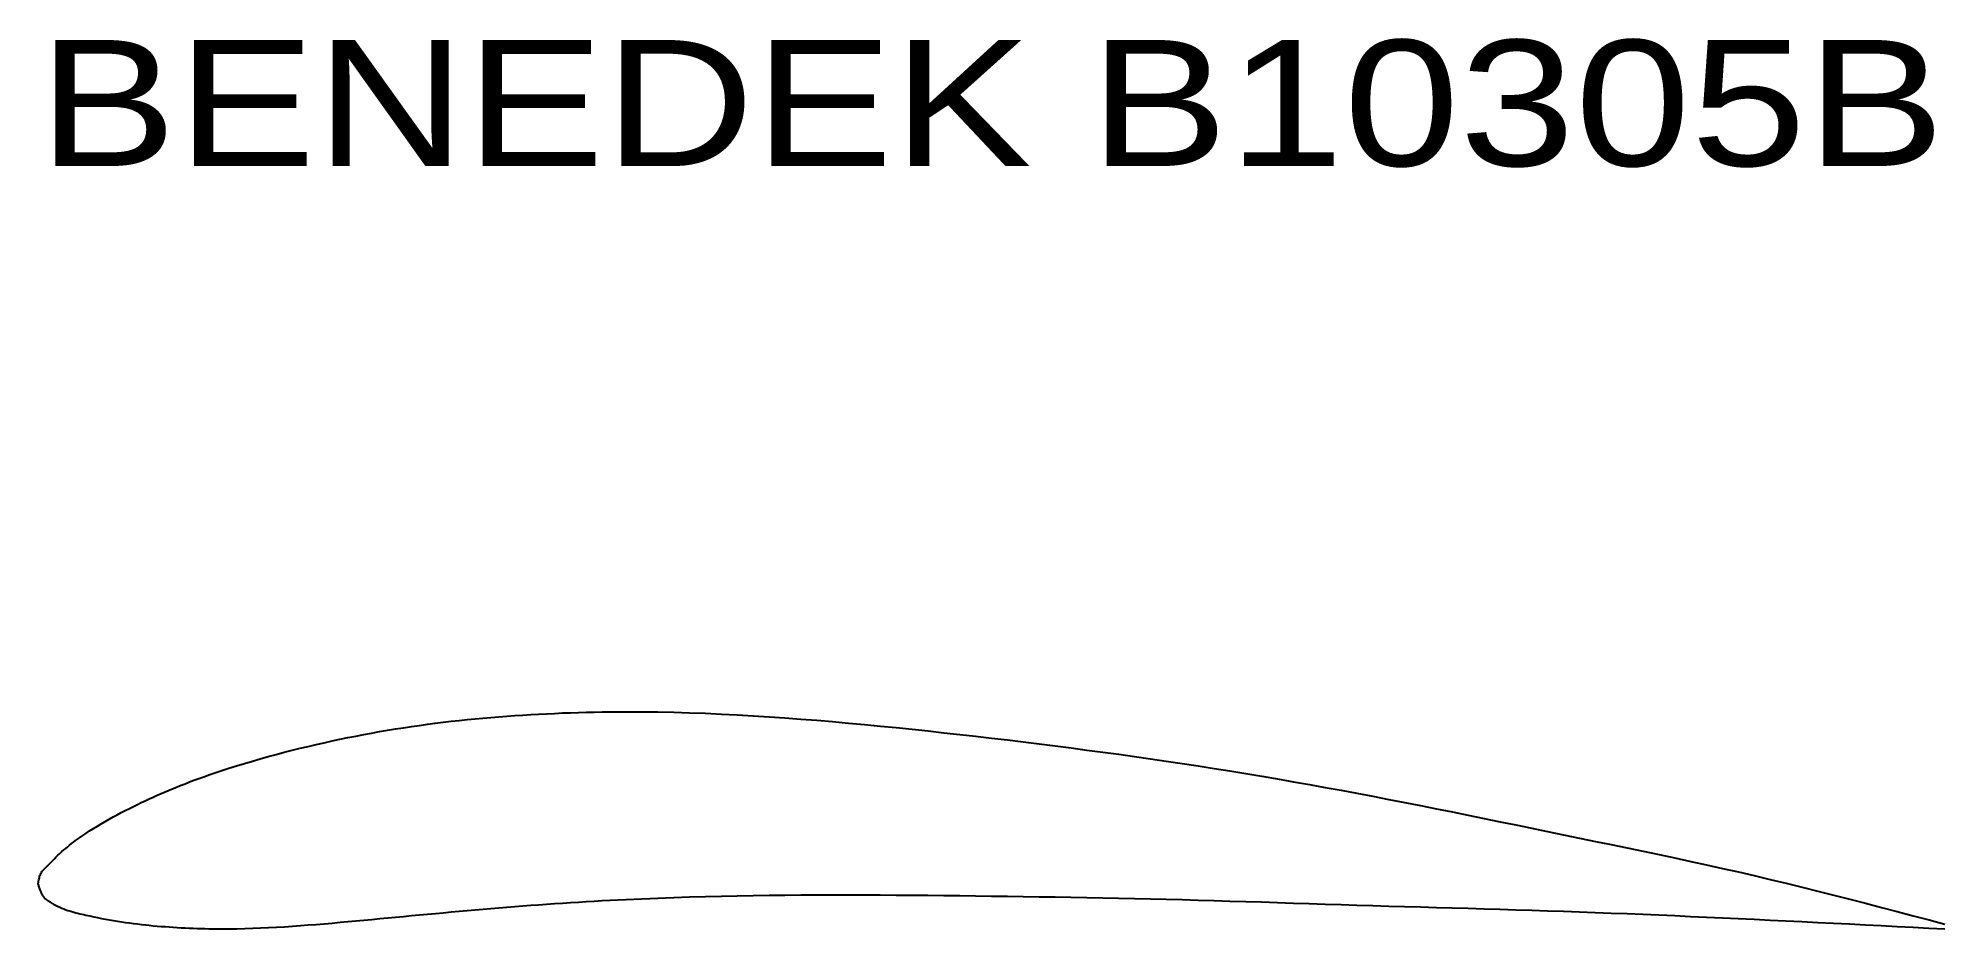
# Model space of a CAD drawing. Extents: x 0.03 to 6.03, y 0.34 to 3.14.
import ezdxf
from ezdxf.enums import TextEntityAlignment as Align

# ---------------------------------------------------------------- set-up
doc = ezdxf.new("R2010")
doc.units = 0
doc.layers.get('0').update_dxf_attribs({"linetype": 'CONTINUOUS'})

msp = doc.modelspace()

# ---------------------------------------------------------------- linework, layer by layer
at = {"color": 3, "linetype": 'CONTINUOUS'}
msp.add_lwpolyline([(0.0303, 0.4812), (0.0308, 0.4848), (0.0314, 0.4885), (0.0319, 0.4921), (0.0326, 0.4957), (0.0333, 0.4992), (0.0341, 0.5027), (0.0351, 0.5062), (0.0361, 0.5095), (0.0374, 0.5128), (0.0388, 0.5159), (0.0404, 0.519), (0.0423, 0.5219), (0.0431, 0.5231), (0.044, 0.5243), (0.0449, 0.5255), (0.0459, 0.5266), (0.0469, 0.5277), (0.0479, 0.5288), (0.0489, 0.5299), (0.05, 0.531), (0.051, 0.532), (0.0521, 0.5331), (0.0532, 0.5341), (0.0543, 0.5351), (0.0553, 0.5361), (0.0563, 0.537), (0.0573, 0.538), (0.0583, 0.5389), (0.0593, 0.5399), (0.0603, 0.5408), (0.0613, 0.5418), (0.0623, 0.5427), (0.0633, 0.5437), (0.0643, 0.5446), (0.0653, 0.5456), (0.0663, 0.5465), (0.0673, 0.5476), (0.0683, 0.5486), (0.0693, 0.5496), (0.0703, 0.5507), (0.0713, 0.5517), (0.0723, 0.5528), (0.0733, 0.5538), (0.0743, 0.5549), (0.0753, 0.556), (0.0763, 0.557), (0.0773, 0.5581), (0.0783, 0.5591), (0.0804, 0.5614), (0.0826, 0.5636), (0.0848, 0.5658), (0.087, 0.568), (0.0893, 0.5702), (0.0915, 0.5723), (0.0938, 0.5745), (0.096, 0.5766), (0.0983, 0.5787), (0.1006, 0.5808), (0.1029, 0.5829), (0.1053, 0.5849), (0.1112, 0.5901), (0.1172, 0.5951), (0.1233, 0.6001), (0.1294, 0.605), (0.1356, 0.6099), (0.1418, 0.6146), (0.1481, 0.6193), (0.1544, 0.624), (0.1608, 0.6286), (0.1673, 0.6331), (0.1737, 0.6375), (0.1803, 0.6419), (0.1923, 0.6498), (0.2044, 0.6576), (0.2166, 0.6651), (0.2289, 0.6726), (0.2413, 0.6798), (0.2538, 0.6869), (0.2664, 0.6939), (0.279, 0.7008), (0.2917, 0.7075), (0.3045, 0.7142), (0.3173, 0.7207), (0.3302, 0.7271), (0.3425, 0.7331), (0.3548, 0.739), (0.3672, 0.7449), (0.3796, 0.7506), (0.3921, 0.7563), (0.4045, 0.7619), (0.4171, 0.7674), (0.4296, 0.7728), (0.4422, 0.7782), (0.4548, 0.7834), (0.4675, 0.7886), (0.4802, 0.7937), (0.4925, 0.7985), (0.5049, 0.8033), (0.5173, 0.808), (0.5297, 0.8126), (0.5422, 0.8171), (0.5547, 0.8216), (0.5672, 0.826), (0.5798, 0.8304), (0.5923, 0.8346), (0.6049, 0.8388), (0.6175, 0.843), (0.6301, 0.8471), (0.6548, 0.8549), (0.6796, 0.8624), (0.7044, 0.8698), (0.7292, 0.877), (0.7542, 0.8839), (0.7792, 0.8907), (0.8042, 0.8972), (0.8293, 0.9036), (0.8544, 0.9098), (0.8796, 0.9159), (0.9048, 0.9217), (0.9301, 0.9274), (0.9549, 0.9329), (0.9797, 0.9382), (1.0046, 0.9433), (1.0296, 0.9483), (1.0545, 0.9531), (1.0795, 0.9577), (1.1045, 0.9622), (1.1295, 0.9665), (1.1546, 0.9706), (1.1797, 0.9746), (1.2048, 0.9784), (1.23, 0.982), (1.2549, 0.9854), (1.2798, 0.9887), (1.3047, 0.9917), (1.3297, 0.9946), (1.3547, 0.9974), (1.3796, 1), (1.4047, 1.0024), (1.4297, 1.0047), (1.4547, 1.0069), (1.4798, 1.0089), (1.5048, 1.0108), (1.5299, 1.0126), (1.5549, 1.0143), (1.5798, 1.0158), (1.6048, 1.0172), (1.6298, 1.0185), (1.6548, 1.0197), (1.6798, 1.0208), (1.7048, 1.0217), (1.7298, 1.0225), (1.7548, 1.0232), (1.7798, 1.0238), (1.8048, 1.0243), (1.8298, 1.0246), (1.8798, 1.0249), (1.9299, 1.0247), (1.9799, 1.0241), (2.0299, 1.0231), (2.0799, 1.0216), (2.1299, 1.0198), (2.1799, 1.0176), (2.2299, 1.015), (2.2799, 1.0121), (2.3298, 1.009), (2.3797, 1.0055), (2.4296, 1.0018), (2.4797, 0.9978), (2.5298, 0.9937), (2.5799, 0.9893), (2.6299, 0.9846), (2.6799, 0.9798), (2.7299, 0.9749), (2.7799, 0.9697), (2.8298, 0.9644), (2.8798, 0.9589), (2.9297, 0.9534), (2.9796, 0.9477), (3.0295, 0.9418), (3.0796, 0.9359), (3.1296, 0.9298), (3.1797, 0.9237), (3.2297, 0.9174), (3.2797, 0.911), (3.3297, 0.9044), (3.3797, 0.8978), (3.4297, 0.8909), (3.4796, 0.8839), (3.5296, 0.8768), (3.5795, 0.8695), (3.6293, 0.8621), (3.6795, 0.8544), (3.7296, 0.8465), (3.7797, 0.8385), (3.8297, 0.8303), (3.8797, 0.8219), (3.9297, 0.8133), (3.9797, 0.8047), (4.0297, 0.7958), (4.0796, 0.7868), (4.1295, 0.7776), (4.1793, 0.7683), (4.2292, 0.7589), (4.2792, 0.7492), (4.3293, 0.7395), (4.3793, 0.7296), (4.4293, 0.7196), (4.4793, 0.7095), (4.5293, 0.6994), (4.5793, 0.6892), (4.6292, 0.6789), (4.6792, 0.6686), (4.7291, 0.6583), (4.7791, 0.648), (4.829, 0.6377), (4.8791, 0.6274), (4.9292, 0.6171), (4.9792, 0.6068), (5.0293, 0.5964), (5.0793, 0.586), (5.1294, 0.5755), (5.1794, 0.5649), (5.2294, 0.5541), (5.2793, 0.5432), (5.3292, 0.5321), (5.379, 0.5208), (5.4288, 0.5093), (5.479, 0.4975), (5.5292, 0.4855), (5.5793, 0.4732), (5.6293, 0.4607), (5.6793, 0.4481), (5.7293, 0.4354), (5.7792, 0.4225), (5.8291, 0.4095), (5.879, 0.3965), (5.9289, 0.3833), (5.9788, 0.3702), (6.0287, 0.357)], dxfattribs=at)
at = {"color": 1, "linetype": 'CONTINUOUS'}
msp.add_lwpolyline([(0.0303, 0.4812), (0.0311, 0.4785), (0.0319, 0.4758), (0.0327, 0.4731), (0.0336, 0.4704), (0.0344, 0.4678), (0.0354, 0.4651), (0.0363, 0.4625), (0.0374, 0.46), (0.0385, 0.4574), (0.0397, 0.4549), (0.0409, 0.4524), (0.0423, 0.45), (0.0431, 0.4486), (0.0439, 0.4473), (0.0448, 0.446), (0.0457, 0.4447), (0.0467, 0.4434), (0.0477, 0.4422), (0.0487, 0.441), (0.0497, 0.4398), (0.0508, 0.4387), (0.0519, 0.4376), (0.0531, 0.4366), (0.0543, 0.4356), (0.0552, 0.4348), (0.0562, 0.4341), (0.0572, 0.4334), (0.0581, 0.4328), (0.0591, 0.4321), (0.0602, 0.4315), (0.0612, 0.4309), (0.0622, 0.4302), (0.0632, 0.4296), (0.0642, 0.429), (0.0653, 0.4284), (0.0663, 0.4278), (0.0673, 0.4271), (0.0683, 0.4265), (0.0693, 0.4258), (0.0703, 0.4252), (0.0713, 0.4245), (0.0723, 0.4239), (0.0733, 0.4232), (0.0743, 0.4225), (0.0753, 0.4219), (0.0763, 0.4212), (0.0773, 0.4206), (0.0783, 0.42), (0.0804, 0.4187), (0.0826, 0.4174), (0.0848, 0.4162), (0.087, 0.415), (0.0892, 0.4139), (0.0915, 0.4128), (0.0937, 0.4117), (0.096, 0.4107), (0.0983, 0.4097), (0.1006, 0.4087), (0.1029, 0.4077), (0.1053, 0.4068), (0.1114, 0.4044), (0.1175, 0.4022), (0.1236, 0.4001), (0.1298, 0.3982), (0.1361, 0.3963), (0.1423, 0.3945), (0.1486, 0.3928), (0.1549, 0.3912), (0.1612, 0.3896), (0.1676, 0.3881), (0.1739, 0.3866), (0.1803, 0.3852), (0.1927, 0.3825), (0.2051, 0.3798), (0.2175, 0.3773), (0.23, 0.3748), (0.2425, 0.3725), (0.255, 0.3703), (0.2675, 0.3681), (0.28, 0.366), (0.2925, 0.3641), (0.3051, 0.3622), (0.3176, 0.3605), (0.3302, 0.3588), (0.3427, 0.3572), (0.3551, 0.3558), (0.3676, 0.3544), (0.3801, 0.3531), (0.3926, 0.3519), (0.4051, 0.3508), (0.4176, 0.3498), (0.4301, 0.3488), (0.4426, 0.3479), (0.4551, 0.3471), (0.4676, 0.3463), (0.4802, 0.3456), (0.4927, 0.345), (0.5052, 0.3444), (0.5176, 0.3439), (0.5301, 0.3434), (0.5426, 0.343), (0.5551, 0.3427), (0.5676, 0.3424), (0.5801, 0.3422), (0.5926, 0.342), (0.6051, 0.342), (0.6176, 0.3419), (0.6301, 0.342), (0.6552, 0.3423), (0.6802, 0.3428), (0.7052, 0.3436), (0.7302, 0.3446), (0.7552, 0.3458), (0.7802, 0.3472), (0.8052, 0.3487), (0.8302, 0.3504), (0.8552, 0.3522), (0.8801, 0.3541), (0.9051, 0.3561), (0.9301, 0.3582), (0.9551, 0.3603), (0.9801, 0.3625), (1.0051, 0.3647), (1.0301, 0.367), (1.0551, 0.3693), (1.0801, 0.3716), (1.1051, 0.374), (1.13, 0.3763), (1.155, 0.3787), (1.18, 0.3811), (1.205, 0.3834), (1.23, 0.3858), (1.255, 0.3881), (1.2799, 0.3905), (1.3049, 0.3928), (1.3299, 0.3951), (1.3549, 0.3973), (1.3799, 0.3995), (1.4049, 0.4017), (1.4299, 0.4039), (1.4549, 0.406), (1.4799, 0.4081), (1.5049, 0.4102), (1.5299, 0.4122), (1.5549, 0.4141), (1.5798, 0.416), (1.6048, 0.4179), (1.6298, 0.4196), (1.6548, 0.4214), (1.6798, 0.4231), (1.7048, 0.4247), (1.7298, 0.4263), (1.7548, 0.4278), (1.7798, 0.4292), (1.8048, 0.4306), (1.8298, 0.432), (1.8798, 0.4345), (1.9297, 0.4367), (1.9797, 0.4388), (2.0297, 0.4406), (2.0796, 0.4422), (2.1296, 0.4436), (2.1796, 0.4449), (2.2296, 0.4459), (2.2796, 0.4468), (2.3296, 0.4475), (2.3796, 0.4481), (2.4296, 0.4485), (2.4796, 0.4487), (2.5296, 0.4489), (2.5796, 0.4489), (2.6296, 0.4488), (2.6796, 0.4486), (2.7296, 0.4483), (2.7796, 0.448), (2.8296, 0.4475), (2.8795, 0.447), (2.9295, 0.4464), (2.9795, 0.4458), (3.0295, 0.4452), (3.0795, 0.4445), (3.1295, 0.4438), (3.1795, 0.443), (3.2295, 0.4422), (3.2794, 0.4413), (3.3294, 0.4404), (3.3794, 0.4395), (3.4294, 0.4385), (3.4794, 0.4374), (3.5294, 0.4363), (3.5793, 0.4351), (3.6293, 0.4338), (3.6793, 0.4324), (3.7293, 0.431), (3.7793, 0.4295), (3.8293, 0.4279), (3.8793, 0.4264), (3.9293, 0.4248), (3.9792, 0.4231), (4.0292, 0.4215), (4.0792, 0.4199), (4.1292, 0.4183), (4.1792, 0.4167), (4.2292, 0.4152), (4.2792, 0.4137), (4.3291, 0.4122), (4.3791, 0.4108), (4.4291, 0.4093), (4.4791, 0.4079), (4.5291, 0.4065), (4.5791, 0.405), (4.6291, 0.4035), (4.6791, 0.402), (4.729, 0.4005), (4.779, 0.3989), (4.829, 0.3972), (4.879, 0.3954), (4.929, 0.3936), (4.979, 0.3917), (5.029, 0.3897), (5.079, 0.3877), (5.129, 0.3856), (5.1789, 0.3834), (5.2289, 0.3812), (5.2789, 0.379), (5.3289, 0.3767), (5.3789, 0.3743), (5.4288, 0.372), (5.4788, 0.3696), (5.5288, 0.3672), (5.5788, 0.3647), (5.6288, 0.3623), (5.6788, 0.3598), (5.7288, 0.3573), (5.7788, 0.3547), (5.8287, 0.3522), (5.8787, 0.3497), (5.9287, 0.3471), (5.9787, 0.3445), (6.0287, 0.342)], dxfattribs=at)

# ---------------------------------------------------------------- texts
at = {"color": 7}
msp.add_text('BENEDEK B10305B', height=0.3961, dxfattribs=at).set_placement((0.0303, 2.7413), (6.0287, 2.7413), align=Align.FIT)

doc.saveas('drawing.dxf')
